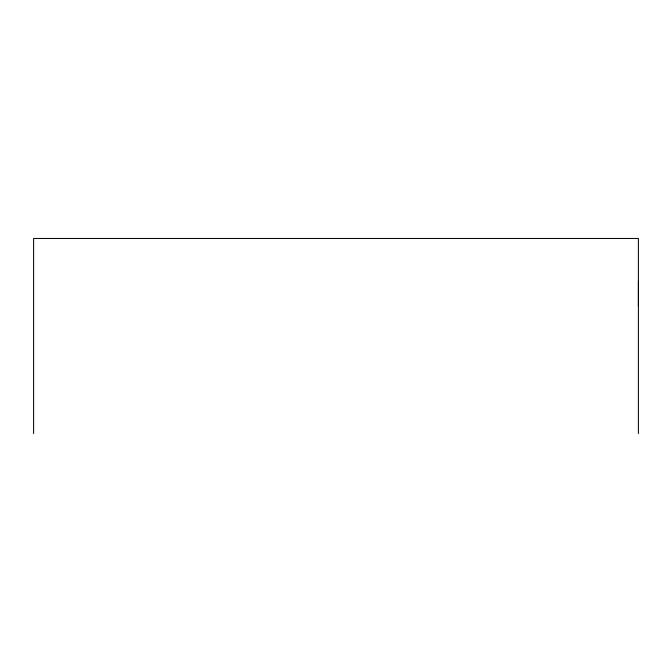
<?xml version="1.0" encoding="UTF-8"?>
<svg xmlns="http://www.w3.org/2000/svg" width="672" height="672" viewBox="0 0 672 672"><rect width="100%" height="100%" fill="white"/><g stroke="black" fill="none" stroke-linecap="round" stroke-linejoin="round"><path stroke-width="1.01" d="M638.4 306.415L638.4 281.299M638.4 433.532L638.4 238.468L33.6 238.468L33.6 433.532"/></g></svg>
